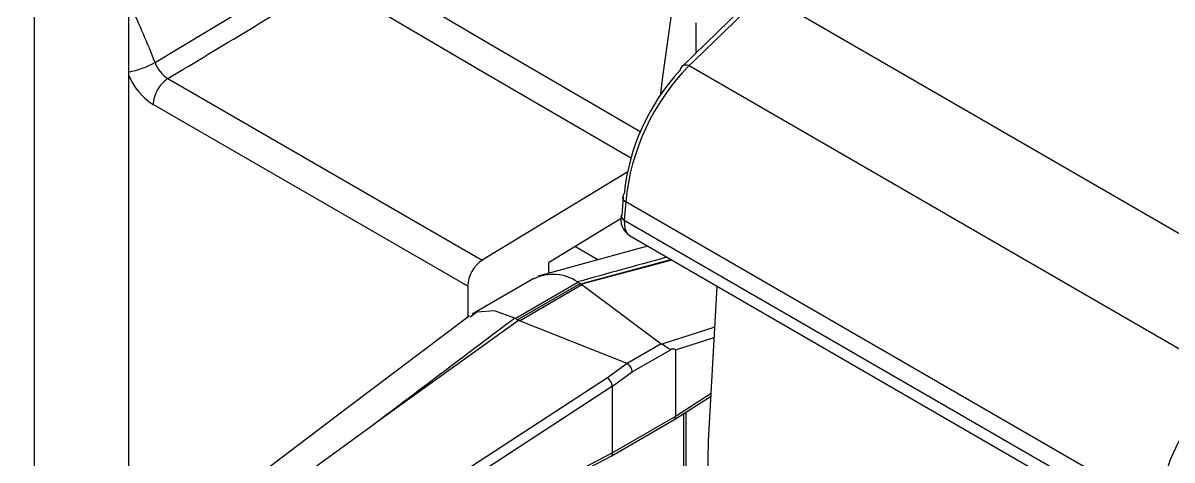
# Model space of a CAD drawing. Extents: x 6 to 134, y 1 to 99.
# Drawn here: x 15.504 to 17.121, y 78.894 to 79.508 of the extents above; entities that cross this region are included whole.
import ezdxf

# ---------------------------------------------------------------- set-up
doc = ezdxf.new("R2010")
doc.units = 0
doc.header["$MEASUREMENT"] = 0
doc.layers.add('OBJECT', color=7, linetype='CONTINUOUS')

msp = doc.modelspace()

# ---------------------------------------------------------------- linework, layer by layer
at = {"layer": 'OBJECT'}
for p, q in [((15.6526, 85.821), (15.6526, 78.7319)), ((15.5196, 85.7442), (15.5196, 78.6324)), ((16.5433, 79.5556), (16.4314, 79.4469)), ((16.553, 79.5464), (17.3251, 79.1006)), ((16.4513, 79.4663), (16.4513, 79.5084)), ((16.4416, 79.4484), (17.199, 79.0112)), ((15.708, 79.4302), (16.1505, 79.1747)), ((16.1299, 79.1383), (15.6873, 79.3938)), ((16.3554, 79.2992), (16.1505, 79.1747)), ((16.3485, 79.2639), (16.3467, 79.2377)), ((16.3524, 79.2571), (16.3503, 79.2311)), ((17.1032, 78.8237), (16.3524, 79.2571)), ((16.346, 79.2336), (16.2434, 79.1713)), ((16.3503, 79.2311), (17.1028, 78.7967)), ((16.3575, 79.2094), (17.1132, 78.7731)), ((16.3831, 79.1946), (16.2291, 79.1523)), ((16.3129, 79.1753), (16.2807, 79.1939)), ((16.2891, 79.1417), (16.4158, 79.1756)), ((16.417, 79.175), (16.2901, 79.141)), ((16.2434, 79.1713), (16.2434, 79.1562)), ((16.2232, 79.1491), (16.1362, 79.0989)), ((16.1965, 79.0931), (16.2849, 79.1441)), ((16.2885, 79.142), (16.2001, 79.091)), ((16.2026, 79.0898), (16.2906, 79.1406)), ((16.2849, 79.1441), (16.2885, 79.142)), ((16.2901, 79.141), (16.2891, 79.1417)), ((16.2906, 79.1406), (16.402, 79.0573)), ((16.1299, 79.1383), (16.1299, 79.0945)), ((16.2001, 79.091), (16.1965, 79.0931)), ((15.9971, 78.9436), (16.2012, 79.0903)), ((16.3542, 79.0297), (16.2026, 79.0898)), ((16.4777, 79.0806), (16.4032, 79.0567)), ((16.4222, 79.0486), (16.4769, 79.0661)), ((16.402, 79.0573), (16.3542, 79.0297)), ((16.3615, 79.0178), (16.4164, 79.0495)), ((16.4222, 79.0486), (16.4222, 78.9551)), ((16.3544, 79.0296), (16.3265, 79.0095)), ((16.3338, 78.9979), (16.3615, 79.0178)), ((16.3265, 79.0095), (16.0223, 78.8115)), ((16.0295, 78.7998), (16.3338, 78.998)), ((16.3338, 78.904), (16.3338, 78.9979)), ((16.4202, 78.9505), (16.4724, 78.9838)), ((16.4726, 78.9872), (16.4222, 78.9551)), ((16.3318, 78.8995), (16.4201, 78.9504)), ((16.4222, 78.9551), (16.3338, 78.904)), ((16.4335, 78.959), (16.4335, 78.3048)), ((16.4371, 78.9613), (16.4371, 78.3004)), ((16.2565, 78.86), (16.3317, 78.8994)), ((16.3338, 78.904), (16.2585, 78.8645))]:
    msp.add_line(p, q, dxfattribs=at)
at = {"layer": 'OBJECT', "flags": 128}
for points in [[(15.9557, 79.6), (16.1681, 79.475), (16.3738, 79.3555)], [(15.6899, 79.453), (15.7115, 79.466), (15.8821, 79.5685), (15.9165, 79.5891)], [(16.3604, 79.3179), (16.1474, 79.4417), (15.9349, 79.5667)], [(16.5475, 79.5511), (16.449, 79.4556), (16.4416, 79.4484)], [(16.346, 79.2383), (16.346, 79.2381), (16.346, 79.2377)], [(16.3503, 79.2311), (16.3512, 79.2193), (16.355, 79.2113), (16.3578, 79.2099)], [(16.4594, 78.4237), (16.469, 78.9208), (16.4809, 79.1381)], [(16.1322, 79.0962), (15.9625, 78.9686), (15.8501, 78.8836)], [(16.1962, 79.0933), (16.1677, 79.1036), (16.1429, 79.102), (16.1332, 79.0949)], [(16.4164, 79.0495), (16.4131, 79.0501), (16.4107, 79.0516), (16.4082, 79.0537), (16.4051, 79.0558), (16.4032, 79.0567)]]:
    msp.add_lwpolyline(points, dxfattribs=at)
at = {"layer": 'OBJECT'}
for centre, radius, start, end in [((21.222, 78.7984), 4.8594, 155.0021, 172.7763), ((14.5273, 78.9979), 1.2485, 21.3773, 25.2987), ((15.6306, 79.5577), 0.1203, 280.496, 299.4886), ((15.7321, 79.4679), 0.0448, 199.4381, 237.4574), ((16.6654, 79.2276), 0.3144, 135.39, 174.6111), ((16.437, 79.4411), 0.00831, 134.1986, 176.4013), ((16.4375, 79.4394), 0.00992, 65.8917, 129.3879), ((15.7339, 79.4679), 0.0876, 201.6604, 237.8465), ((16.6475, 79.2378), 0.299, 137.039, 174.1464), ((15.7336, 79.3916), 0.0463, 123.5404, 177.3258), ((16.3543, 79.2637), 0.00628, 131.8039, 178.1931), ((16.3562, 79.2644), 0.00827, 184.0895, 241.9895), ((16.3714, 79.2319), 0.0261, 165.7667, 237.8997), ((16.3544, 79.2385), 0.00848, 185.6678, 241.2991), ((16.1761, 79.1361), 0.0463, 123.5404, 177.3258), ((16.25, 79.0935), 0.0614, 55.8295, 115.7561), ((17.3347, 78.8101), 0.2318, 140.8546, 176.6531), ((45.34, 38.6009), 49.8852, 126.02988, 126.73335)]:
    msp.add_arc(centre, radius, start, end, dxfattribs=at)
for centre, major_axis, ratio, start_param, end_param in [((21.4028, 83.4548), (25.1934, 15.3003), 0.016891, 4.474128, 4.483365), ((18.001, 78.3672), (5.759, 1.2811), 0.198331, 1.806313, 1.829063), ((16.6015, 79.229), (0.3275, 0.0723), 0.201878, 3.354669, 3.358873), ((16.6052, 79.2268), (0.3275, 0.0723), 0.201878, 3.358873, 3.365384), ((16.6054, 79.227), (0.3234, 0.0744), 0.221608, 3.320575, 3.327093), ((20.5011, 80.2916), (13.5348, 9.6488), 0.094709, 1.826303, 1.841815), ((15.5054, 78.5962), (0.6943, 0.494), 0.104684, 0.047827, 0.051168), ((15.5091, 78.5941), (0.6943, 0.494), 0.104684, 0.034736, 0.047827), ((15.5086, 78.5938), (0.6996, 0.4919), 0.108829, 0.07127, 0.084359), ((16.4283, 79.0645), (0.0269, 0.0062), 0.221608, 3.327093, 3.467694), ((16.2917, 79.0131), (0.1305, 0.0357), 0.06024, 6.266726, 6.567396), ((16.2964, 78.9884), (0.0583, 0.041), 0.108829, 0.04509, 0.07127), ((16.3545, 79.0219), (-0.00543, 0.00841), 0.541118, 3.900038, 5.418474), ((16.3269, 79.0021), (-0.00565, 0.00825), 0.488283, 3.890672, 5.402754), ((16.1928, 78.9057), (0.1409, 0.0924), 0.040839, 6.256417, 6.262771), ((16.415, 78.959), (-0.00519, 0.00855), 0.594217, 3.128473, 3.913952), ((16.3269, 78.9082), (-0.00482, 0.00876), 0.560658, 3.130228, 3.938437)]:
    msp.add_ellipse(centre, major_axis=major_axis, ratio=ratio, start_param=start_param, end_param=end_param, dxfattribs=at)

doc.saveas('drawing.dxf')
